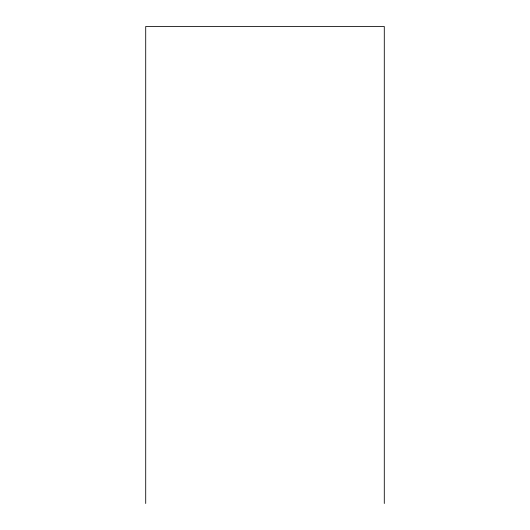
<?xml version="1.0" encoding="UTF-8"?>
<svg xmlns="http://www.w3.org/2000/svg" width="530" height="530" viewBox="0 0 530 530"><rect width="100%" height="100%" fill="white"/><g stroke="black" fill="none" stroke-linecap="round" stroke-linejoin="round"><path stroke-width="0.79" d="M384.29 503.5L384.29 26.5L145.71 26.5L145.71 503.5"/></g></svg>
